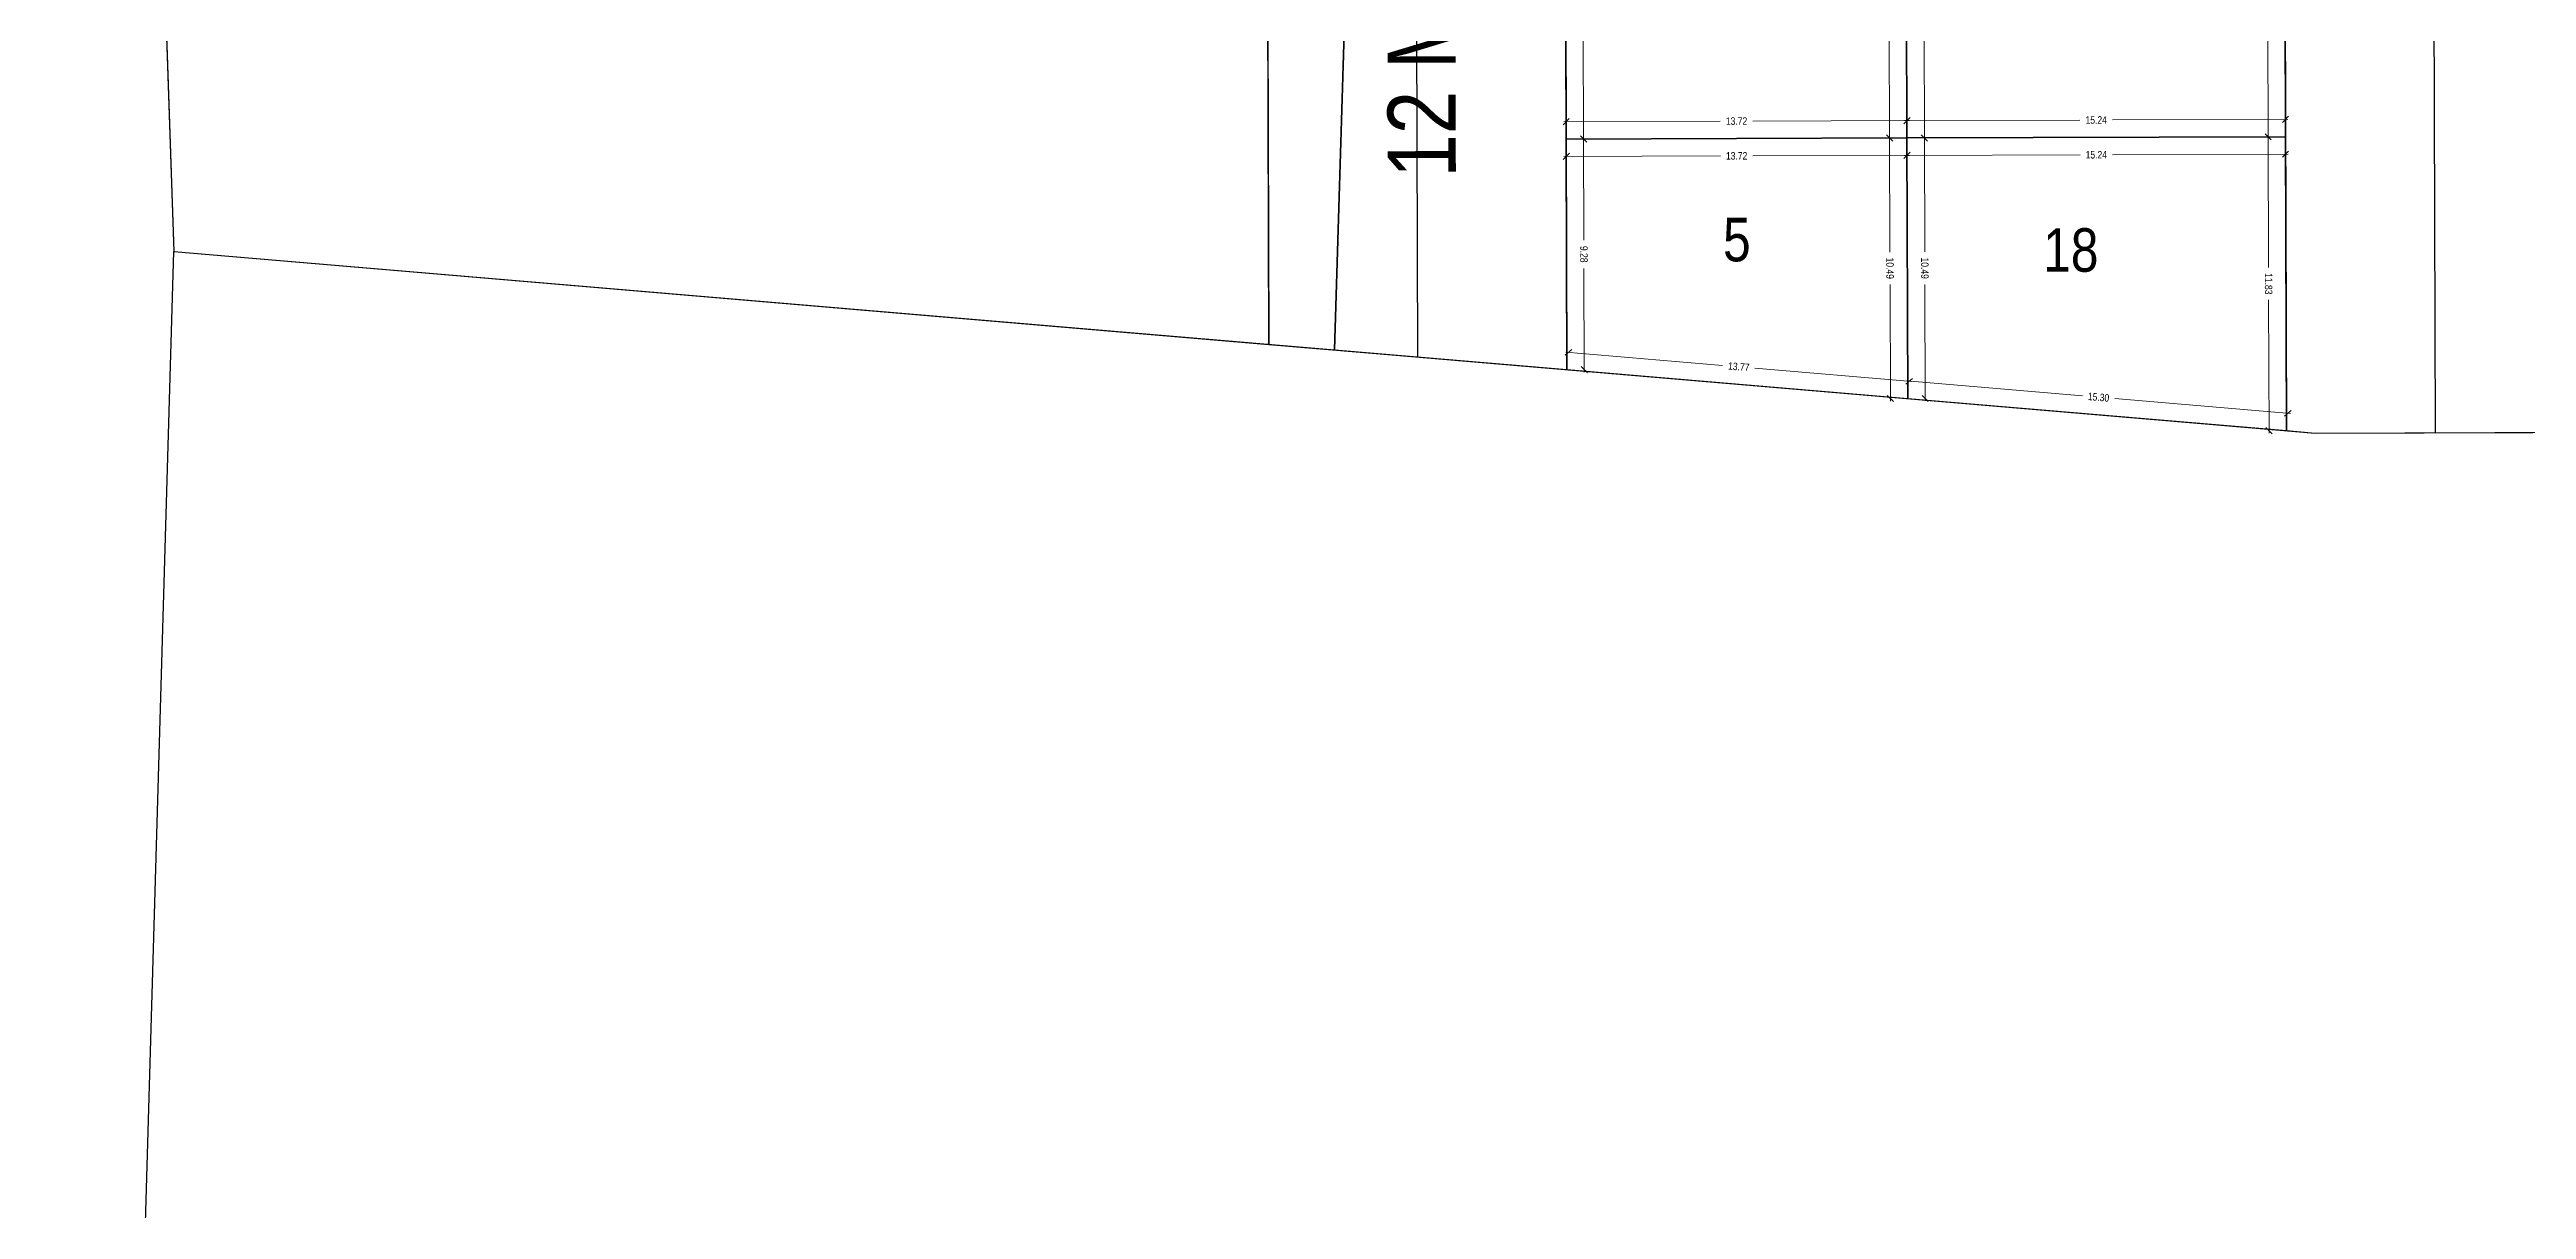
# Model space of a CAD drawing. Header units: millimetres. Extents: x 29397 to 29927, y 26123 to 26652.
# Drawn here: x 29446.9 to 29546.6, y 26262.7 to 26309.3 of the extents above; entities that cross this region are included whole.
import ezdxf
from ezdxf.enums import TextEntityAlignment as Align

# ---------------------------------------------------------------- set-up
doc = ezdxf.new("R2010")
doc.units = ezdxf.units.MM
doc.header["$LTSCALE"] = 0.3
doc.linetypes.add('CENTER', pattern=[0])
for name, color, linetype in [('_IndivSubPlot', 180, 'Continuous'), ('_IndivSubPlot_DIMENSION', 7, 'Continuous'), ('_InternalRoad', 3, 'Continuous'), ('_LandLord_Sub', 7, 'Continuous'), ('_OrganizedOpenSpace', 2, 'Continuous'), ('_Plot', 7, 'Continuous'), ('_SurveyNo', 8, 'Continuous')]:
    doc.layers.add(name, color=color, linetype=linetype)
doc.layers.add('_SideBoundary', color=1, linetype='Continuous', true_color=0xff0000)
doc.layers.get('0').off()
doc.styles.add('PreDCRFont', font='ARIALN.TTF')
doc.dimstyles.new('PDCR-PLOT-INT', dxfattribs={"dimtxt": 0.3, "dimasz": 0.25, "dimexe": 0.25, "dimexo": 0.25, "dimgap": 0.25, "dimtad": 0, "dimzin": 0, "dimdsep": 46, "dimtxsty": 'PreDCRFont', "dimblk": 'OBLIQUE', "dimcen": 0.5, "dimdle": 0.1, "dimadec": 0, "dimazin": 0, "dimtfac": 1, "dimtix": 1, "dimtofl": 0, "dimtmove": 1, "dimatfit": 1, "dimfxl": 1, "dimtolj": 1, "dimtzin": 0, "dimlwd": 15, "dimarcsym": 0})

# ---------------------------------------------------------------- blocks, each defined once
blk = doc.blocks.new('_Oblique')
at = {"color": 0, "linetype": 'ByBlock', "lineweight": -2}
blk.add_line((-0.5, -0.5), (0.5, 0.5), dxfattribs=at)
blk = doc.blocks.new('*D1117')
at = {"layer": '_IndivSubPlot_DIMENSION', "color": 0, "lineweight": 15, "transparency": 16777216}
for p, q in [((29521.603, 26305.088), (29528.67, 26305.11)), ((29537.043, 26305.135), (29529.976, 26305.114))]:
    blk.add_line(p, q, dxfattribs=at)
at = {"layer": '_IndivSubPlot_DIMENSION', "color": 0, "lineweight": 15, "transparency": 16777216, "xscale": 0.25, "yscale": 0.25, "zscale": 0.25}
for p, rotation in [((29521.703, 26305.089), 180.1735333746196), ((29536.943, 26305.135), 0.1735333746196854)]:
    blk.add_blockref('_Oblique', p, dxfattribs=dict(at, rotation=rotation))
at = {"layer": '_IndivSubPlot_DIMENSION', "color": 0, "lineweight": 15, "transparency": 16777216, "insert": (29529.323, 26305.112), "char_height": 0.3, "attachment_point": 5, "rotation": 0.17353, "style": 'PreDCRFont'}
blk.add_mtext('\\A1;15.24', dxfattribs=at)
blk = doc.blocks.new('*D1118')
at = {"layer": '_IndivSubPlot_DIMENSION', "color": 0, "lineweight": 15, "transparency": 16777216}
for p, q in [((29522.4, 26305.891), (29522.415, 26301.201)), ((29522.433, 26295.203), (29522.419, 26299.893))]:
    blk.add_line(p, q, dxfattribs=at)
at = {"layer": '_IndivSubPlot_DIMENSION', "color": 0, "lineweight": 15, "transparency": 16777216, "xscale": 0.25, "yscale": 0.25, "zscale": 0.25}
for p, rotation in [((29522.401, 26305.791), 90.17353337461887), ((29522.432, 26295.303), 270.1735333746189)]:
    blk.add_blockref('_Oblique', p, dxfattribs=dict(at, rotation=rotation))
at = {"layer": '_IndivSubPlot_DIMENSION', "color": 0, "lineweight": 15, "transparency": 16777216, "insert": (29522.417, 26300.547), "char_height": 0.3, "attachment_point": 5, "rotation": 270.17353, "style": 'PreDCRFont'}
blk.add_mtext('\\A1;10.49', dxfattribs=at)
blk = doc.blocks.new('*D1119')
at = {"layer": '_IndivSubPlot_DIMENSION', "color": 0, "lineweight": 15, "transparency": 16777216}
for p, q in [((29521.692, 26296.007), (29528.763, 26295.408)), ((29537.135, 26294.699), (29530.064, 26295.298))]:
    blk.add_line(p, q, dxfattribs=at)
at = {"layer": '_IndivSubPlot_DIMENSION', "color": 0, "lineweight": 15, "transparency": 16777216, "xscale": 0.25, "yscale": 0.25, "zscale": 0.25}
for p, rotation in [((29521.792, 26295.999), 175.1576921059094), ((29537.036, 26294.707), 355.1576921059094)]:
    blk.add_blockref('_Oblique', p, dxfattribs=dict(at, rotation=rotation))
at = {"layer": '_IndivSubPlot_DIMENSION', "color": 0, "lineweight": 15, "transparency": 16777216, "insert": (29529.414, 26295.353), "char_height": 0.3, "attachment_point": 5, "rotation": 355.15769, "style": 'PreDCRFont'}
blk.add_mtext('\\A1;15.30', dxfattribs=at)
blk = doc.blocks.new('*D1120')
at = {"layer": '_IndivSubPlot_DIMENSION', "color": 0, "lineweight": 15, "transparency": 16777216}
for p, q in [((29536.24, 26305.933), (29536.257, 26300.574)), ((29536.277, 26293.908), (29536.261, 26299.267))]:
    blk.add_line(p, q, dxfattribs=at)
at = {"layer": '_IndivSubPlot_DIMENSION', "color": 0, "lineweight": 15, "transparency": 16777216, "xscale": 0.25, "yscale": 0.25, "zscale": 0.25}
for p, rotation in [((29536.241, 26305.833), 90.17353337461967), ((29536.276, 26294.008), 270.1735333746197)]:
    blk.add_blockref('_Oblique', p, dxfattribs=dict(at, rotation=rotation))
at = {"layer": '_IndivSubPlot_DIMENSION', "color": 0, "lineweight": 15, "transparency": 16777216, "insert": (29536.259, 26299.92), "char_height": 0.3, "attachment_point": 5, "rotation": 270.17353, "style": 'PreDCRFont'}
blk.add_mtext('\\A1;11.83', dxfattribs=at)
blk = doc.blocks.new('*D1122')
at = {"layer": '_IndivSubPlot_DIMENSION', "color": 0, "lineweight": 15, "transparency": 16777216}
for p, q in [((29522.37, 26315.951), (29522.384, 26311.474)), ((29522.401, 26305.691), (29522.387, 26310.167))]:
    blk.add_line(p, q, dxfattribs=at)
at = {"layer": '_IndivSubPlot_DIMENSION', "color": 0, "lineweight": 15, "transparency": 16777216, "xscale": 0.25, "yscale": 0.25, "zscale": 0.25}
for p, rotation in [((29522.37, 26315.851), 90.17353337463324), ((29522.401, 26305.791), 270.1735333746332)]:
    blk.add_blockref('_Oblique', p, dxfattribs=dict(at, rotation=rotation))
at = {"layer": '_IndivSubPlot_DIMENSION', "color": 0, "lineweight": 15, "transparency": 16777216, "insert": (29522.385, 26310.821), "char_height": 0.3, "attachment_point": 5, "rotation": 270.17353, "style": 'PreDCRFont'}
blk.add_mtext('\\A1;10.06', dxfattribs=at)
blk = doc.blocks.new('*D1123')
at = {"layer": '_IndivSubPlot_DIMENSION', "color": 0, "lineweight": 15, "transparency": 16777216}
for p, q in [((29521.599, 26306.488), (29528.665, 26306.51)), ((29537.039, 26306.535), (29529.972, 26306.514))]:
    blk.add_line(p, q, dxfattribs=at)
at = {"layer": '_IndivSubPlot_DIMENSION', "color": 0, "lineweight": 15, "transparency": 16777216, "xscale": 0.25, "yscale": 0.25, "zscale": 0.25}
for p, rotation in [((29521.699, 26306.489), 180.1735333746196), ((29536.939, 26306.535), 0.1735333746196766)]:
    blk.add_blockref('_Oblique', p, dxfattribs=dict(at, rotation=rotation))
at = {"layer": '_IndivSubPlot_DIMENSION', "color": 0, "lineweight": 15, "transparency": 16777216, "insert": (29529.319, 26306.512), "char_height": 0.3, "attachment_point": 5, "rotation": 0.17353, "style": 'PreDCRFont'}
blk.add_mtext('\\A1;15.24', dxfattribs=at)
blk = doc.blocks.new('*D1124')
at = {"layer": '_IndivSubPlot_DIMENSION', "color": 0, "lineweight": 15, "transparency": 16777216}
for p, q in [((29536.21, 26315.993), (29536.223, 26311.516)), ((29536.241, 26305.733), (29536.227, 26310.209))]:
    blk.add_line(p, q, dxfattribs=at)
at = {"layer": '_IndivSubPlot_DIMENSION', "color": 0, "lineweight": 15, "transparency": 16777216, "xscale": 0.25, "yscale": 0.25, "zscale": 0.25}
for p, rotation in [((29536.21, 26315.893), 90.1735333746332), ((29536.241, 26305.833), 270.1735333746332)]:
    blk.add_blockref('_Oblique', p, dxfattribs=dict(at, rotation=rotation))
at = {"layer": '_IndivSubPlot_DIMENSION', "color": 0, "lineweight": 15, "transparency": 16777216, "insert": (29536.225, 26310.863), "char_height": 0.3, "attachment_point": 5, "rotation": 270.17353, "style": 'PreDCRFont'}
blk.add_mtext('\\A1;10.06', dxfattribs=at)
blk = doc.blocks.new('*D1158')
at = {"layer": '_IndivSubPlot_DIMENSION', "color": 0, "lineweight": 15, "transparency": 16777216}
for p, q in [((29508.65, 26315.909), (29508.664, 26311.433)), ((29508.681, 26305.649), (29508.668, 26310.126))]:
    blk.add_line(p, q, dxfattribs=at)
at = {"layer": '_IndivSubPlot_DIMENSION', "color": 0, "lineweight": 15, "transparency": 16777216, "xscale": 0.25, "yscale": 0.25, "zscale": 0.25}
for p, rotation in [((29508.65, 26315.809), 90.17353337463338), ((29508.681, 26305.749), 270.1735333746334)]:
    blk.add_blockref('_Oblique', p, dxfattribs=dict(at, rotation=rotation))
at = {"layer": '_IndivSubPlot_DIMENSION', "color": 0, "lineweight": 15, "transparency": 16777216, "insert": (29508.666, 26310.779), "char_height": 0.3, "attachment_point": 5, "rotation": 270.17353, "style": 'PreDCRFont'}
blk.add_mtext('\\A1;10.06', dxfattribs=at)
blk = doc.blocks.new('*D1159')
at = {"layer": '_IndivSubPlot_DIMENSION', "color": 0, "lineweight": 15, "transparency": 16777216}
for p, q in [((29507.879, 26306.447), (29514.186, 26306.466)), ((29521.799, 26306.489), (29515.491, 26306.47))]:
    blk.add_line(p, q, dxfattribs=at)
at = {"layer": '_IndivSubPlot_DIMENSION', "color": 0, "lineweight": 15, "transparency": 16777216, "xscale": 0.25, "yscale": 0.25, "zscale": 0.25}
for p, rotation in [((29507.979, 26306.447), 180.173533374614), ((29521.699, 26306.489), 0.1735333746139516)]:
    blk.add_blockref('_Oblique', p, dxfattribs=dict(at, rotation=rotation))
at = {"layer": '_IndivSubPlot_DIMENSION', "color": 0, "lineweight": 15, "transparency": 16777216, "insert": (29514.839, 26306.468), "char_height": 0.3, "attachment_point": 5, "rotation": 0.17353, "style": 'PreDCRFont'}
blk.add_mtext('\\A1;13.72', dxfattribs=at)
blk = doc.blocks.new('*D1160')
at = {"layer": '_IndivSubPlot_DIMENSION', "color": 0, "lineweight": 15, "transparency": 16777216}
for p, q in [((29520.97, 26315.947), (29520.984, 26311.47)), ((29521.001, 26305.687), (29520.987, 26310.163))]:
    blk.add_line(p, q, dxfattribs=at)
at = {"layer": '_IndivSubPlot_DIMENSION', "color": 0, "lineweight": 15, "transparency": 16777216, "xscale": 0.25, "yscale": 0.25, "zscale": 0.25}
for p, rotation in [((29520.97, 26315.847), 90.17353337463325), ((29521.001, 26305.787), 270.1735333746332)]:
    blk.add_blockref('_Oblique', p, dxfattribs=dict(at, rotation=rotation))
at = {"layer": '_IndivSubPlot_DIMENSION', "color": 0, "lineweight": 15, "transparency": 16777216, "insert": (29520.985, 26310.817), "char_height": 0.3, "attachment_point": 5, "rotation": 270.17353, "style": 'PreDCRFont'}
blk.add_mtext('\\A1;10.06', dxfattribs=at)
blk = doc.blocks.new('*D1161')
at = {"layer": '_IndivSubPlot_DIMENSION', "color": 0, "lineweight": 15, "transparency": 16777216}
for p, q in [((29507.883, 26305.047), (29514.19, 26305.066)), ((29521.803, 26305.089), (29515.495, 26305.07))]:
    blk.add_line(p, q, dxfattribs=at)
at = {"layer": '_IndivSubPlot_DIMENSION', "color": 0, "lineweight": 15, "transparency": 16777216, "xscale": 0.25, "yscale": 0.25, "zscale": 0.25}
for p, rotation in [((29507.983, 26305.047), 180.1735333746139), ((29521.703, 26305.089), 0.17353337461393)]:
    blk.add_blockref('_Oblique', p, dxfattribs=dict(at, rotation=rotation))
at = {"layer": '_IndivSubPlot_DIMENSION', "color": 0, "lineweight": 15, "transparency": 16777216, "insert": (29514.843, 26305.068), "char_height": 0.3, "attachment_point": 5, "rotation": 0.17353, "style": 'PreDCRFont'}
blk.add_mtext('\\A1;13.72', dxfattribs=at)
blk = doc.blocks.new('*D1162')
at = {"layer": '_IndivSubPlot_DIMENSION', "color": 0, "lineweight": 15, "transparency": 16777216}
for p, q in [((29508.68, 26305.849), (29508.693, 26301.677)), ((29508.709, 26296.366), (29508.697, 26300.538))]:
    blk.add_line(p, q, dxfattribs=at)
at = {"layer": '_IndivSubPlot_DIMENSION', "color": 0, "lineweight": 15, "transparency": 16777216, "xscale": 0.25, "yscale": 0.25, "zscale": 0.25}
for p, rotation in [((29508.681, 26305.749), 90.17353337461809), ((29508.709, 26296.466), 270.1735333746181)]:
    blk.add_blockref('_Oblique', p, dxfattribs=dict(at, rotation=rotation))
at = {"layer": '_IndivSubPlot_DIMENSION', "color": 0, "lineweight": 15, "transparency": 16777216, "insert": (29508.695, 26301.108), "char_height": 0.3, "attachment_point": 5, "rotation": 270.17353, "style": 'PreDCRFont'}
blk.add_mtext('\\A1;9.28', dxfattribs=at)
blk = doc.blocks.new('*D1163')
at = {"layer": '_IndivSubPlot_DIMENSION', "color": 0, "lineweight": 15, "transparency": 16777216}
for p, q in [((29507.968, 26297.17), (29514.279, 26296.635)), ((29521.891, 26295.99), (29515.581, 26296.525))]:
    blk.add_line(p, q, dxfattribs=at)
at = {"layer": '_IndivSubPlot_DIMENSION', "color": 0, "lineweight": 15, "transparency": 16777216, "xscale": 0.25, "yscale": 0.25, "zscale": 0.25}
for p, rotation in [((29508.068, 26297.161), 175.1576921059259), ((29521.792, 26295.999), 355.1576921059259)]:
    blk.add_blockref('_Oblique', p, dxfattribs=dict(at, rotation=rotation))
at = {"layer": '_IndivSubPlot_DIMENSION', "color": 0, "lineweight": 15, "transparency": 16777216, "insert": (29514.93, 26296.58), "char_height": 0.3, "attachment_point": 5, "rotation": 355.15769, "style": 'PreDCRFont'}
blk.add_mtext('\\A1;13.77', dxfattribs=at)
blk = doc.blocks.new('*D1164')
at = {"layer": '_IndivSubPlot_DIMENSION', "color": 0, "lineweight": 15, "transparency": 16777216}
for p, q in [((29521, 26305.887), (29521.015, 26301.197)), ((29521.033, 26295.199), (29521.019, 26299.889))]:
    blk.add_line(p, q, dxfattribs=at)
at = {"layer": '_IndivSubPlot_DIMENSION', "color": 0, "lineweight": 15, "transparency": 16777216, "xscale": 0.25, "yscale": 0.25, "zscale": 0.25}
for p, rotation in [((29521.001, 26305.787), 90.17353337461891), ((29521.032, 26295.299), 270.1735333746189)]:
    blk.add_blockref('_Oblique', p, dxfattribs=dict(at, rotation=rotation))
at = {"layer": '_IndivSubPlot_DIMENSION', "color": 0, "lineweight": 15, "transparency": 16777216, "insert": (29521.017, 26300.543), "char_height": 0.3, "attachment_point": 5, "rotation": 270.17353, "style": 'PreDCRFont'}
blk.add_mtext('\\A1;10.49', dxfattribs=at)

msp = doc.modelspace()

# ---------------------------------------------------------------- linework, layer by layer
at = {"layer": '_IndivSubPlot'}
for points in [[(29521.67, 26315.849), (29507.95, 26315.807), (29507.981, 26305.747), (29521.701, 26305.789)], [(29536.91, 26315.895), (29521.67, 26315.849), (29521.701, 26305.789), (29536.941, 26305.835)], [(29521.701, 26305.789), (29507.981, 26305.747), (29508.009, 26296.464), (29521.732, 26295.301)], [(29536.941, 26305.835), (29521.701, 26305.789), (29521.732, 26295.301), (29536.976, 26294.01)]]:
    msp.add_lwpolyline(points, close=True, dxfattribs=at)
at = {"layer": '_InternalRoad'}
for points in [[(29548.726, 26376.782), (29545.922, 26376.782), (29536.732, 26374.806), (29536.976, 26294.01), (29538.129, 26293.912), (29548.977, 26293.945)], [(29507.79, 26368.582), (29495.798, 26366.003), (29496.006, 26297.481), (29508.009, 26296.464)]]:
    msp.add_lwpolyline(points, close=True, dxfattribs=at)
at = {"layer": '_InternalRoad', "linetype": 'CENTER'}
for points in [[(29542.977, 26293.927), (29542.728, 26376.095)], [(29502.007, 26296.972), (29501.794, 26367.293)]]:
    msp.add_lwpolyline(points, dxfattribs=at)
at = {"layer": '_LandLord_Sub'}
for points in [[(29721.705, 26345.62), (29716.939, 26398.244), (29561.044, 26394.085), (29560.61, 26388.782), (29501.445, 26388.782), (29498.646, 26297.257), (29538.129, 26293.912), (29726.668, 26294.483)], [(29500.139, 26346.073), (29450.359, 26347.146), (29451.917, 26301.216), (29498.646, 26297.257)]]:
    msp.add_lwpolyline(points, close=True, dxfattribs=at)
at = {"layer": '_OrganizedOpenSpace'}
msp.add_lwpolyline([(29480.568, 26362.728), (29450.052, 26356.166), (29451.917, 26301.216), (29496.006, 26297.481), (29495.95, 26315.771), (29480.71, 26315.725)], close=True, dxfattribs=at)
at = {"layer": '_Plot'}
msp.add_lwpolyline([(29721.705, 26345.62), (29716.939, 26398.244), (29591.151, 26394.888), (29591.151, 26445.805), (29584.662, 26520.159), (29573.003, 26515.725), (29579.151, 26445.283), (29579.151, 26394.568), (29561.044, 26394.085), (29560.61, 26388.782), (29448.945, 26388.782), (29451.917, 26301.216), (29538.129, 26293.912), (29726.668, 26294.483), (29742.042, 26161.836), (29817.719, 26142.727), (29817.589, 26220.061), (29828.251, 26220.067), (29825.18, 26310.138), (29725.503, 26306.48)], close=True, dxfattribs=at)
at = {"layer": '_SideBoundary'}
msp.add_lwpolyline([(29451.917, 26301.216), (29508.009, 26296.464), (29538.129, 26293.912), (29548.977, 26293.945), (29591.457, 26294.074), (29648.576, 26294.247), (29726.668, 26294.483), (29728.806, 26276.03), (29730.736, 26259.381), (29732.666, 26242.733), (29734.596, 26226.084), (29736.525, 26209.436), (29738.386, 26193.383), (29740.211, 26177.639), (29742.042, 26161.836), (29773.662, 26153.852), (29817.719, 26142.727), (29803, 26129.636), (29446.919, 26129.636)], close=True, dxfattribs=at)
at = {"layer": '_SurveyNo'}
for points in [[(29721.705, 26345.62), (29716.939, 26398.244), (29561.044, 26394.085), (29560.61, 26388.782), (29501.445, 26388.782), (29498.646, 26297.257), (29538.129, 26293.912), (29726.668, 26294.483)], [(29500.139, 26346.073), (29450.359, 26347.146), (29451.917, 26301.216), (29498.646, 26297.257)]]:
    msp.add_lwpolyline(points, close=True, dxfattribs=at)

# ---------------------------------------------------------------- texts
at = {"layer": '_IndivSubPlot', "lineweight": 30, "style": 'PreDCRFont'}
for s, p in [('5', (29514.852, 26301.699)), ('18', (29528.296, 26301.28))]:
    msp.add_text(s, height=1.75, dxfattribs=at).set_placement(p, align=Align.MIDDLE_CENTER)
at = {"layer": '_InternalRoad', "lineweight": 30, "style": 'PreDCRFont'}
msp.add_text('    12 Mts.    WIDE    PROPOSED     ROAD', height=2.7432, rotation=90.06745, dxfattribs=at).set_placement((29503.542, 26300.696))

# ---------------------------------------------------------------- dimensions: what is measured, and where the dimension line sits
at = {"layer": '_IndivSubPlot_DIMENSION', "lineweight": 15}
for p1, p2, text, picture, middle in [((29508.65, 26315.809), (29508.681, 26305.749), '10.06', '*D1158', (29508.666, 26310.779)), ((29521.001, 26305.787), (29520.97, 26315.847), '10.06', '*D1160', (29520.985, 26310.817)), ((29522.37, 26315.851), (29522.401, 26305.791), '10.06', '*D1122', (29522.385, 26310.821)), ((29536.241, 26305.833), (29536.21, 26315.893), '10.06', '*D1124', (29536.225, 26310.863)), ((29507.979, 26306.447), (29521.699, 26306.489), '13.72', '*D1159', (29514.839, 26306.468)), ((29508.681, 26305.749), (29508.709, 26296.466), '9.28', '*D1162', (29508.695, 26301.108)), ((29521.032, 26295.299), (29521.001, 26305.787), '10.49', '*D1164', (29521.017, 26300.543)), ((29521.699, 26306.489), (29536.939, 26306.535), '15.24', '*D1123', (29529.319, 26306.512)), ((29522.401, 26305.791), (29522.432, 26295.303), '10.49', '*D1118', (29522.417, 26300.547)), ((29536.276, 26294.008), (29536.241, 26305.833), '11.83', '*D1120', (29536.259, 26299.92)), ((29521.703, 26305.089), (29507.983, 26305.047), '13.72', '*D1161', (29514.843, 26305.068)), ((29536.943, 26305.135), (29521.703, 26305.089), '15.24', '*D1117', (29529.323, 26305.112)), ((29508.068, 26297.161), (29521.792, 26295.999), '13.77', '*D1163', (29514.93, 26296.58)), ((29521.792, 26295.999), (29537.036, 26294.707), '15.30', '*D1119', (29529.414, 26295.353))]:
    dim = msp.add_aligned_dim(p1=p1, p2=p2, distance=0, text=text, dimstyle='PDCR-PLOT-INT', dxfattribs=at)
    dim.commit()
    dim.dimension.update_dxf_attribs({"geometry": picture, "text_midpoint": middle})

doc.saveas('drawing.dxf')
